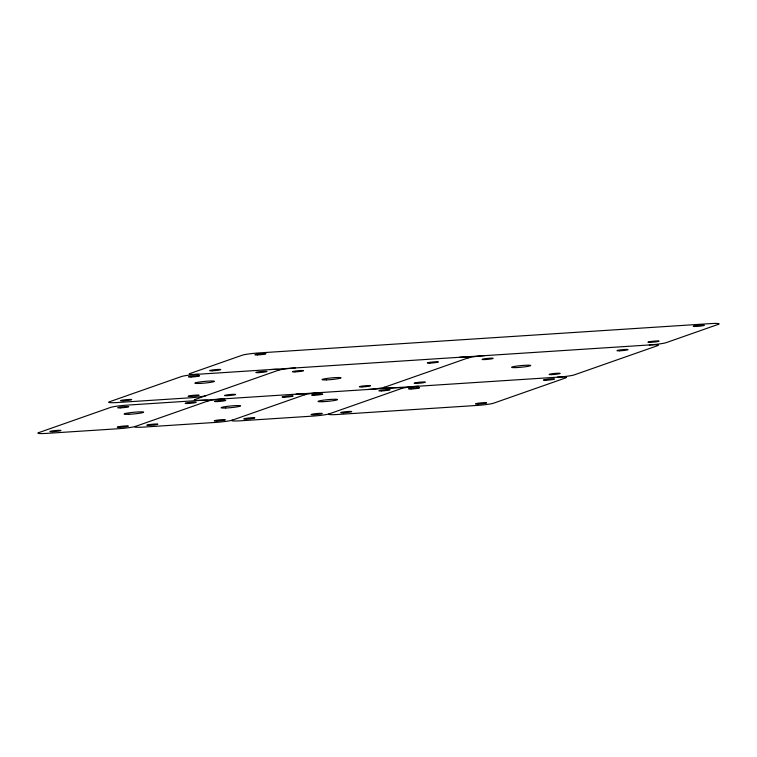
<?xml version="1.0" encoding="UTF-8"?>
<svg xmlns="http://www.w3.org/2000/svg" width="757" height="757" viewBox="0 0 757 757"><rect width="100%" height="100%" fill="white"/><g stroke="black" fill="none" stroke-linecap="round" stroke-linejoin="round"><path stroke-width="1.14" d="M295.239 367.949A13.399 1.145 -5.4 0 0 278.349 370.258L194.965 399.507A13.399 1.145 -5.4 0 0 203.368 400.179L557.417 377.185A13.399 1.145 -5.4 0 0 574.298 374.876L657.691 345.627A13.399 1.145 -5.4 0 0 649.288 344.955L198.296 374.242A13.399 1.145 -5.4 0 0 181.406 376.551L109.33 401.835A13.399 1.145 -5.4 0 0 117.732 402.506L189.392 397.851A13.399 1.145 -5.4 0 0 206.273 395.542M207.56 401.115A13.399 1.145 -5.4 0 0 199.157 400.453L127.498 405.099A13.399 1.145 -5.4 0 0 110.617 407.408L38.541 432.701A13.399 1.145 -5.4 0 0 46.943 433.364L118.594 428.708A13.399 1.145 -5.4 0 0 135.484 426.399L207.56 401.115A13.399 1.145 -5.4 0 1 224.441 398.807M135.484 426.399A13.399 1.145 -5.4 0 0 143.887 427.071L215.537 422.415A13.399 1.145 -5.4 0 0 232.418 420.107L304.503 394.823A13.399 1.145 -5.4 0 1 321.384 392.514M367.751 389.505A13.399 1.145 -5.4 0 0 384.632 387.196L468.025 357.938A13.399 1.145 -5.4 0 1 484.906 355.629M232.418 420.107A13.399 1.145 -5.4 0 0 240.83 420.778L312.48 416.123A13.399 1.145 -5.4 0 0 329.361 413.814L401.447 388.53A13.399 1.145 -5.4 0 1 418.328 386.221M329.361 413.814A13.399 1.145 -5.4 0 0 337.764 414.476L476.853 405.449A13.399 1.145 -5.4 0 0 493.744 403.14L565.82 377.847A13.399 1.145 -5.4 0 0 557.417 377.185M401.447 388.53A13.399 1.145 -5.4 0 0 393.034 387.858A13.399 1.145 -5.4 0 1 384.632 387.196M296.101 394.151A13.399 1.145 -5.4 0 1 304.503 394.823M459.613 357.276A13.399 1.145 -5.4 0 1 468.025 357.938M649.288 344.955A13.399 1.145 -5.4 0 0 666.169 342.647L718.459 324.299A13.399 1.145 -5.4 0 0 710.057 323.636L259.064 352.923A13.399 1.145 -5.4 0 0 242.183 355.232L189.893 373.58A13.399 1.145 -5.4 0 0 198.296 374.242M269.946 369.586A13.399 1.145 -5.4 0 1 278.349 370.258M545.996 380.232A5.583 0.473 -5.4 0 0 554.503 379.049A5.583 0.473 -5.4 0 0 546.355 379.371A5.583 0.473 -5.4 0 0 545.996 380.232M411.117 388.994A5.583 0.473 -5.4 0 0 419.624 387.811A5.583 0.473 -5.4 0 0 411.477 388.133A5.583 0.473 -5.4 0 0 411.117 388.994M478.15 404.039A5.583 0.473 -5.4 0 0 486.666 402.847A5.583 0.473 -5.4 0 0 478.519 403.169A5.583 0.473 -5.4 0 0 478.15 404.039M343.281 412.792A5.583 0.473 -5.4 0 0 351.787 411.609A5.583 0.473 -5.4 0 0 343.64 411.931A5.583 0.473 -5.4 0 0 343.281 412.792M322.747 401.693A9.775 0.833 -5.4 0 0 337.527 399.611A9.775 0.833 -5.4 0 0 323.116 400.207A9.775 0.833 -5.4 0 0 322.747 401.693M246.337 419.085A5.583 0.473 -5.4 0 0 254.844 417.902A5.583 0.473 -5.4 0 0 246.697 418.224A5.583 0.473 -5.4 0 0 246.337 419.085M313.777 414.713A5.583 0.473 -5.4 0 0 322.283 413.521A5.583 0.473 -5.4 0 0 314.136 413.842A5.583 0.473 -5.4 0 0 313.777 414.713M381.613 390.915A5.583 0.473 -5.4 0 0 390.12 389.723A5.583 0.473 -5.4 0 0 381.973 390.044A5.583 0.473 -5.4 0 0 381.613 390.915M314.174 395.286A5.583 0.473 -5.4 0 0 322.69 394.104A5.583 0.473 -5.4 0 0 314.543 394.425A5.583 0.473 -5.4 0 0 314.174 395.286M225.804 407.995A9.775 0.833 -5.4 0 0 240.584 405.903A9.775 0.833 -5.4 0 0 226.173 406.509A9.775 0.833 -5.4 0 0 225.804 407.995M149.394 425.387A5.583 0.473 -5.4 0 0 157.901 424.194A5.583 0.473 -5.4 0 0 149.754 424.526A5.583 0.473 -5.4 0 0 149.394 425.387M216.833 421.006A5.583 0.473 -5.4 0 0 225.34 419.823A5.583 0.473 -5.4 0 0 217.193 420.144A5.583 0.473 -5.4 0 0 216.833 421.006M284.67 397.207A5.583 0.473 -5.4 0 0 293.186 396.015A5.583 0.473 -5.4 0 0 285.039 396.346A5.583 0.473 -5.4 0 0 284.67 397.207M217.231 401.589A5.583 0.473 -5.4 0 0 225.747 400.396A5.583 0.473 -5.4 0 0 217.6 400.718A5.583 0.473 -5.4 0 0 217.231 401.589M128.86 414.287A9.775 0.833 -5.4 0 0 143.641 412.205A9.775 0.833 -5.4 0 0 129.229 412.802A9.775 0.833 -5.4 0 0 128.86 414.287M52.451 431.679A5.583 0.473 -5.4 0 0 60.967 430.496A5.583 0.473 -5.4 0 0 52.82 430.818A5.583 0.473 -5.4 0 0 52.451 431.679M119.89 427.298A5.583 0.473 -5.4 0 0 128.397 426.115A5.583 0.473 -5.4 0 0 120.249 426.437A5.583 0.473 -5.4 0 0 119.89 427.298M187.727 403.5A5.583 0.473 -5.4 0 0 196.243 402.317A5.583 0.473 -5.4 0 0 188.096 402.639A5.583 0.473 -5.4 0 0 187.727 403.5M120.287 407.881A5.583 0.473 -5.4 0 0 128.804 406.698A5.583 0.473 -5.4 0 0 120.656 407.02A5.583 0.473 -5.4 0 0 120.287 407.881M516.208 367.58A9.604 0.823 -5.4 0 0 530.714 365.527A9.604 0.823 -5.4 0 0 516.567 366.114A9.604 0.823 -5.4 0 0 516.208 367.58M484.688 359.566A5.583 0.473 -5.4 0 0 493.195 358.383A5.583 0.473 -5.4 0 0 485.048 358.704A5.583 0.473 -5.4 0 0 484.688 359.566M619.557 350.813A5.583 0.473 -5.4 0 0 628.073 349.63A5.583 0.473 -5.4 0 0 619.926 349.952A5.583 0.473 -5.4 0 0 619.557 350.813M551.721 374.611A5.583 0.473 -5.4 0 0 560.227 373.428A5.583 0.473 -5.4 0 0 552.09 373.75A5.583 0.473 -5.4 0 0 551.721 374.611M416.842 383.373A5.583 0.473 -5.4 0 0 425.358 382.181A5.583 0.473 -5.4 0 0 417.211 382.503A5.583 0.473 -5.4 0 0 416.842 383.373M227.176 395.684A5.583 0.473 -5.4 0 0 235.692 394.501A5.583 0.473 -5.4 0 0 227.545 394.823A5.583 0.473 -5.4 0 0 227.176 395.684M362.054 386.931A5.583 0.473 -5.4 0 0 370.561 385.739A5.583 0.473 -5.4 0 0 362.414 386.061A5.583 0.473 -5.4 0 0 362.054 386.931M429.891 363.123A5.583 0.473 -5.4 0 0 438.407 361.941A5.583 0.473 -5.4 0 0 430.26 362.262A5.583 0.473 -5.4 0 0 429.891 363.123M295.012 371.886A5.583 0.473 -5.4 0 0 303.529 370.703A5.583 0.473 -5.4 0 0 295.381 371.025A5.583 0.473 -5.4 0 0 295.012 371.886M326.532 379.891A9.604 0.823 -5.4 0 0 341.047 377.847A9.604 0.823 -5.4 0 0 326.892 378.434A9.604 0.823 -5.4 0 0 326.532 379.891M257.484 354.929A5.583 0.473 -5.4 0 0 266 353.746A5.583 0.473 -5.4 0 0 257.853 354.068A5.583 0.473 -5.4 0 0 257.484 354.929M695.825 326.466A5.583 0.473 -5.4 0 0 704.341 325.283A5.583 0.473 -5.4 0 0 696.194 325.605A5.583 0.473 -5.4 0 0 695.825 326.466M650.604 342.334A5.583 0.473 -5.4 0 0 659.11 341.142A5.583 0.473 -5.4 0 0 650.973 341.464A5.583 0.473 -5.4 0 0 650.604 342.334M212.253 370.798A5.583 0.473 -5.4 0 0 220.77 369.605A5.583 0.473 -5.4 0 0 212.622 369.936A5.583 0.473 -5.4 0 0 212.253 370.798M191.086 377.014A5.583 0.473 -5.4 0 0 199.593 375.832A5.583 0.473 -5.4 0 0 191.445 376.153A5.583 0.473 -5.4 0 0 191.086 377.014M258.525 372.643A5.583 0.473 -5.4 0 0 267.032 371.45A5.583 0.473 -5.4 0 0 258.885 371.772A5.583 0.473 -5.4 0 0 258.525 372.643M190.679 396.441A5.583 0.473 -5.4 0 0 199.195 395.258A5.583 0.473 -5.4 0 0 191.048 395.58A5.583 0.473 -5.4 0 0 190.679 396.441M123.24 400.822A5.583 0.473 -5.4 0 0 131.756 399.63A5.583 0.473 -5.4 0 0 123.609 399.951A5.583 0.473 -5.4 0 0 123.24 400.822M199.659 383.43A9.775 0.833 -5.4 0 0 214.43 381.339A9.775 0.833 -5.4 0 0 200.028 381.935A9.775 0.833 -5.4 0 0 199.659 383.43"/></g></svg>
